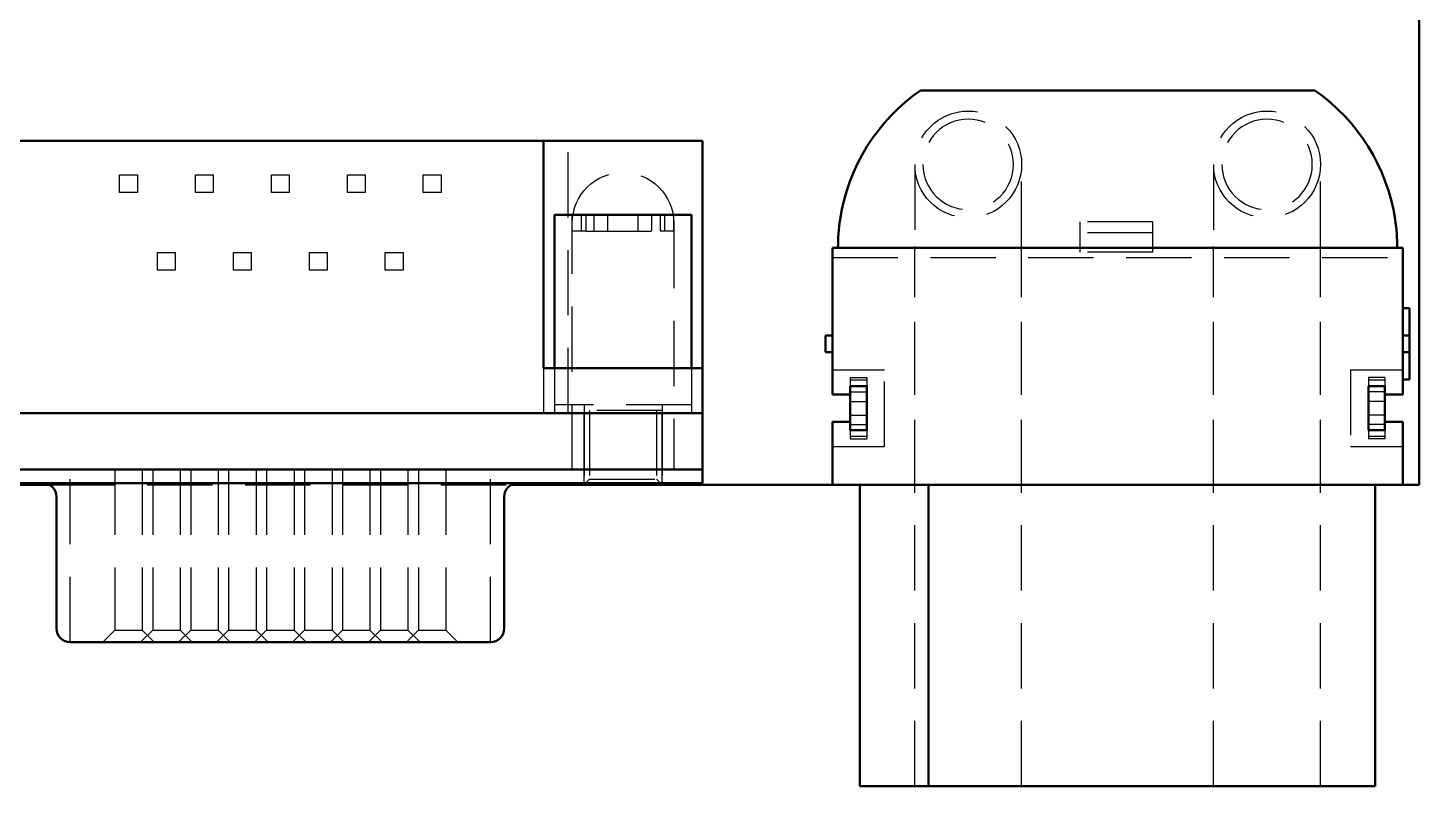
# Model space of a CAD drawing. Header units: millimetres. Extents: x 0 to 420, y 0 to 297.
# Drawn here: x 280.4 to 331.2, y 141.6 to 169.3 of the extents above; entities that cross this region are included whole.
import ezdxf

# ---------------------------------------------------------------- set-up
doc = ezdxf.new("R2010")
doc.units = ezdxf.units.MM
doc.header["$LTSCALE"] = 0.75
doc.linetypes.add('HIDDEN2', pattern=[4.7625, 3.175, -1.5875])
doc.layers.add('Hidden', color=7, linetype='HIDDEN2', lineweight=25)
doc.layers.add('Visible', color=7, linetype='Continuous', lineweight=50)

msp = doc.modelspace()

# ---------------------------------------------------------------- linework, layer by layer
at = {"layer": 'Hidden', "extrusion": (-1e-16, -1, 0)}
for p, q in [((300.146, 155.185), (300.146, 165.125)), ((312.786, 164.265), (312.786, 161.265)), ((312.786, 164.265), (312.786, 161.265)), ((316.686, 161.265), (316.686, 164.265)), ((316.686, 161.265), (316.686, 164.265)), ((323.686, 164.265), (323.686, 161.265)), ((323.686, 164.265), (323.686, 161.265)), ((327.586, 161.265), (327.586, 164.265)), ((327.586, 161.265), (327.586, 164.265)), ((283.781, 163.24), (283.781, 163.89)), ((283.781, 163.89), (284.431, 163.89)), ((284.431, 163.89), (284.431, 163.24)), ((286.551, 163.24), (286.551, 163.89)), ((286.551, 163.89), (287.201, 163.89)), ((287.201, 163.89), (287.201, 163.24)), ((289.321, 163.24), (289.321, 163.89)), ((289.321, 163.89), (289.971, 163.89)), ((289.971, 163.89), (289.971, 163.24)), ((292.091, 163.24), (292.091, 163.89)), ((292.091, 163.89), (292.741, 163.89)), ((292.741, 163.89), (292.741, 163.24)), ((294.861, 163.24), (294.861, 163.89)), ((294.861, 163.89), (295.511, 163.89)), ((295.511, 163.89), (295.511, 163.24)), ((284.431, 163.24), (283.781, 163.24)), ((287.201, 163.24), (286.551, 163.24)), ((289.971, 163.24), (289.321, 163.24)), ((292.741, 163.24), (292.091, 163.24)), ((295.511, 163.24), (294.861, 163.24)), ((300.296, 161.825), (300.296, 162.425)), ((300.621, 162.425), (300.621, 161.825)), ((300.621, 162.425), (300.621, 161.825)), ((300.796, 161.825), (300.796, 162.425)), ((301.096, 161.825), (301.096, 162.425)), ((301.596, 161.825), (301.596, 162.425)), ((302.696, 161.825), (302.696, 162.425)), ((303.196, 161.825), (303.196, 162.425)), ((303.496, 162.425), (303.496, 161.825)), ((303.671, 161.825), (303.671, 162.425)), ((303.671, 161.825), (303.671, 162.425)), ((303.996, 161.825), (303.996, 162.425)), ((300.296, 153.125), (300.296, 162.125)), ((303.996, 162.125), (303.996, 153.125)), ((318.816, 161.765), (318.816, 162.165)), ((321.466, 162.165), (318.816, 162.165)), ((321.466, 161.765), (321.466, 162.165)), ((300.796, 161.825), (300.296, 161.825)), ((300.796, 161.825), (300.621, 161.825)), ((300.796, 161.825), (300.621, 161.825)), ((300.796, 161.825), (303.496, 161.825)), ((303.996, 161.825), (303.496, 161.825)), ((303.671, 161.825), (303.496, 161.825)), ((303.671, 161.825), (303.496, 161.825)), ((318.816, 161.065), (318.816, 161.765)), ((321.466, 161.765), (318.816, 161.765)), ((321.466, 161.065), (321.466, 161.765)), ((285.166, 160.4), (285.166, 161.05)), ((285.166, 161.05), (285.816, 161.05)), ((285.816, 161.05), (285.816, 160.4)), ((287.936, 160.4), (287.936, 161.05)), ((287.936, 161.05), (288.586, 161.05)), ((288.586, 161.05), (288.586, 160.4)), ((290.706, 160.4), (290.706, 161.05)), ((290.706, 161.05), (291.356, 161.05)), ((291.356, 161.05), (291.356, 160.4)), ((293.476, 160.4), (293.476, 161.05)), ((293.476, 161.05), (294.126, 161.05)), ((294.126, 161.05), (294.126, 160.4)), ((312.786, 152.565), (312.786, 161.265)), ((312.786, 141.565), (312.786, 161.265)), ((316.686, 152.565), (316.686, 161.265)), ((316.686, 141.565), (316.686, 161.265)), ((321.466, 161.065), (318.816, 161.065)), ((323.686, 152.565), (323.686, 161.265)), ((323.686, 141.565), (323.686, 161.265)), ((327.586, 152.565), (327.586, 161.265)), ((327.586, 141.565), (327.586, 161.265)), ((285.816, 160.4), (285.166, 160.4)), ((288.586, 160.4), (287.936, 160.4)), ((291.356, 160.4), (290.706, 160.4)), ((294.126, 160.4), (293.476, 160.4)), ((309.786, 160.865), (330.586, 160.865)), ((299.246, 156.825), (299.246, 155.185)), ((299.646, 156.825), (299.646, 155.485)), ((304.646, 156.825), (304.646, 155.485)), ((309.786, 156.765), (311.686, 156.765)), ((310.436, 156.482), (310.436, 156.165)), ((310.436, 156.482), (311.036, 156.482)), ((310.436, 156.482), (311.036, 156.482)), ((310.436, 156.482), (310.436, 156.165)), ((310.436, 156.482), (311.036, 156.482)), ((310.436, 156.482), (310.436, 156.165)), ((311.036, 156.387), (310.436, 156.387)), ((311.036, 156.387), (310.436, 156.387)), ((311.036, 156.482), (311.036, 156.165)), ((311.036, 156.482), (311.036, 156.165)), ((311.036, 156.482), (311.036, 156.165)), ((311.686, 153.965), (311.686, 156.765)), ((328.686, 156.765), (328.686, 153.965)), ((328.686, 156.765), (330.586, 156.765)), ((329.336, 156.482), (329.336, 156.165)), ((329.936, 156.482), (329.336, 156.482)), ((329.336, 156.482), (329.336, 156.165)), ((329.936, 156.482), (329.336, 156.482)), ((329.336, 156.482), (329.336, 156.165)), ((329.936, 156.482), (329.336, 156.482)), ((329.936, 156.387), (329.336, 156.387)), ((329.936, 156.387), (329.336, 156.387)), ((329.936, 156.482), (329.936, 156.165)), ((329.936, 156.482), (329.936, 156.165)), ((329.936, 156.482), (329.936, 156.165)), ((310.436, 155.965), (311.036, 155.965)), ((329.936, 155.965), (329.336, 155.965)), ((299.646, 155.485), (299.646, 155.185)), ((304.646, 155.485), (299.646, 155.485)), ((300.724, 155.485), (300.724, 155.185)), ((303.568, 155.485), (303.568, 155.185)), ((304.646, 155.485), (304.646, 155.185)), ((310.436, 155.615), (311.036, 155.615)), ((329.936, 155.615), (329.336, 155.615)), ((303.568, 155.285), (300.724, 155.285)), ((300.724, 155.285), (300.724, 152.625)), ((300.724, 153.125), (300.724, 155.185)), ((300.924, 155.285), (300.924, 152.775)), ((303.368, 155.285), (303.368, 152.775)), ((303.568, 155.285), (303.568, 152.625)), ((303.568, 153.125), (303.568, 155.185)), ((310.436, 155.115), (311.036, 155.115)), ((329.936, 155.115), (329.336, 155.115)), ((310.436, 154.765), (311.036, 154.765)), ((310.436, 154.565), (310.436, 154.247)), ((310.436, 154.565), (310.436, 154.247)), ((310.436, 154.565), (310.436, 154.247)), ((310.436, 154.343), (311.036, 154.343)), ((310.436, 154.343), (311.036, 154.343)), ((311.036, 154.565), (311.036, 154.247)), ((311.036, 154.565), (311.036, 154.247)), ((311.036, 154.565), (311.036, 154.247)), ((329.936, 154.765), (329.336, 154.765)), ((329.336, 154.565), (329.336, 154.247)), ((329.336, 154.565), (329.336, 154.247)), ((329.336, 154.565), (329.336, 154.247)), ((329.336, 154.343), (329.936, 154.343)), ((329.336, 154.343), (329.936, 154.343)), ((329.936, 154.565), (329.936, 154.247)), ((329.936, 154.565), (329.936, 154.247)), ((329.936, 154.565), (329.936, 154.247)), ((309.786, 153.965), (311.686, 153.965)), ((310.436, 154.247), (311.036, 154.247)), ((310.436, 154.247), (311.036, 154.247)), ((310.436, 154.247), (311.036, 154.247)), ((328.686, 153.965), (330.586, 153.965)), ((329.936, 154.247), (329.336, 154.247)), ((329.936, 154.247), (329.336, 154.247)), ((329.936, 154.247), (329.336, 154.247)), ((281.981, 146.825), (281.981, 153.125)), ((281.981, 146.825), (281.981, 153.125)), ((283.606, 153.125), (283.606, 147.265)), ((284.606, 153.125), (284.606, 147.265)), ((284.991, 153.125), (284.991, 147.265)), ((285.991, 153.125), (285.991, 147.265)), ((286.376, 153.125), (286.376, 147.265)), ((287.376, 153.125), (287.376, 147.265)), ((287.761, 153.125), (287.761, 147.265)), ((288.761, 153.125), (288.761, 147.265)), ((289.146, 153.125), (289.146, 147.265)), ((290.146, 153.125), (290.146, 147.265)), ((290.531, 153.125), (290.531, 147.265)), ((291.531, 153.125), (291.531, 147.265)), ((291.916, 153.125), (291.916, 147.265)), ((292.916, 153.125), (292.916, 147.265)), ((293.301, 153.125), (293.301, 147.265)), ((294.301, 153.125), (294.301, 147.265)), ((294.686, 153.125), (294.686, 147.265)), ((295.686, 153.125), (295.686, 147.265)), ((297.311, 146.825), (297.311, 153.125)), ((297.311, 146.825), (297.311, 153.125)), ((300.724, 152.625), (300.724, 153.125)), ((300.924, 152.775), (300.774, 152.625)), ((300.924, 152.775), (303.368, 152.775)), ((303.368, 152.775), (303.518, 152.625)), ((303.568, 152.625), (303.568, 153.125)), ((281.218, 152.565), (298.073, 152.565)), ((281.218, 152.565), (298.073, 152.565)), ((283.606, 147.265), (283.166, 146.825)), ((283.606, 147.265), (284.606, 147.265)), ((284.991, 147.265), (284.551, 146.825)), ((284.606, 147.265), (285.046, 146.825)), ((284.991, 147.265), (285.991, 147.265)), ((286.376, 147.265), (285.936, 146.825)), ((285.991, 147.265), (286.431, 146.825)), ((286.376, 147.265), (287.376, 147.265)), ((287.761, 147.265), (287.321, 146.825)), ((287.376, 147.265), (287.816, 146.825)), ((287.761, 147.265), (288.761, 147.265)), ((289.146, 147.265), (288.706, 146.825)), ((288.761, 147.265), (289.201, 146.825)), ((289.146, 147.265), (290.146, 147.265)), ((290.531, 147.265), (290.091, 146.825)), ((290.146, 147.265), (290.586, 146.825)), ((290.531, 147.265), (291.531, 147.265)), ((291.916, 147.265), (291.476, 146.825)), ((291.531, 147.265), (291.971, 146.825)), ((291.916, 147.265), (292.916, 147.265)), ((293.301, 147.265), (292.861, 146.825)), ((292.916, 147.265), (293.356, 146.825)), ((293.301, 147.265), (294.301, 147.265)), ((294.686, 147.265), (294.246, 146.825)), ((294.301, 147.265), (294.741, 146.825)), ((294.686, 147.265), (295.686, 147.265)), ((295.686, 147.265), (296.126, 146.825))]:
    msp.add_line(p, q, dxfattribs=at)
at = {"layer": 'Hidden'}
for centre in [(314.736, 164.265), (314.736, 164.265), (325.636, 164.265), (325.636, 164.265)]:
    msp.add_circle(centre, 1.95, dxfattribs=at)
at = {"layer": 'Hidden', "extrusion": (0, 0, -1)}
for centre in [(-314.736, 164.265), (-325.636, 164.265)]:
    msp.add_circle(centre, 1.65, dxfattribs=at)
msp.add_arc((-302.146, 162.125), 1.85, 0, 180, dxfattribs=at)
at = {"layer": 'Visible', "extrusion": (-1e-16, -1, 0)}
for p, q in [((331.186, 152.565), (331.186, 192.128)), ((331.186, 152.565), (331.186, 192.128)), ((313.153, 166.965), (327.219, 166.965)), ((280.046, 165.125), (299.246, 165.125)), ((299.246, 156.825), (299.246, 165.125)), ((299.246, 165.125), (305.051, 165.125)), ((305.051, 165.125), (305.051, 156.825)), ((304.646, 162.425), (299.646, 162.425)), ((299.646, 162.425), (299.646, 156.825)), ((304.646, 162.425), (304.646, 156.825)), ((310.386, 161.215), (309.786, 161.215)), ((309.786, 155.865), (309.786, 161.215)), ((329.986, 161.215), (310.386, 161.215)), ((330.586, 161.215), (329.986, 161.215)), ((330.586, 161.215), (330.586, 155.865)), ((330.836, 159.015), (330.586, 159.015)), ((330.836, 159.015), (330.836, 158.015)), ((309.536, 157.415), (309.536, 158.015)), ((309.536, 158.015), (309.786, 158.015)), ((330.836, 158.015), (330.586, 158.015)), ((330.836, 158.015), (330.836, 157.415)), ((309.536, 157.415), (309.786, 157.415)), ((330.836, 157.415), (330.586, 157.415)), ((330.836, 157.415), (330.836, 156.415)), ((305.051, 156.825), (299.246, 156.825)), ((305.051, 155.185), (305.051, 156.825)), ((330.836, 156.415), (330.586, 156.415)), ((309.786, 155.865), (310.386, 155.865)), ((310.386, 155.865), (310.436, 155.865)), ((310.436, 156.165), (311.036, 156.165)), ((310.436, 155.865), (310.436, 156.165)), ((310.436, 155.865), (310.436, 154.865)), ((311.036, 156.165), (311.036, 154.565)), ((329.936, 156.165), (329.336, 156.165)), ((329.336, 156.165), (329.336, 154.565)), ((329.936, 155.865), (329.936, 156.165)), ((329.936, 155.865), (329.936, 154.865)), ((329.986, 155.865), (329.936, 155.865)), ((329.986, 155.865), (330.586, 155.865)), ((303.751, 155.185), (275.541, 155.185)), ((303.751, 155.185), (305.051, 155.185)), ((305.051, 153.125), (305.051, 155.185)), ((310.386, 154.865), (309.786, 154.865)), ((309.786, 152.565), (309.786, 154.865)), ((310.436, 154.865), (310.386, 154.865)), ((310.436, 154.565), (310.436, 154.865)), ((329.936, 154.565), (329.936, 154.865)), ((329.936, 154.865), (329.986, 154.865)), ((330.586, 154.865), (329.986, 154.865)), ((330.586, 154.865), (330.586, 152.565)), ((311.036, 154.565), (310.436, 154.565)), ((329.336, 154.565), (329.936, 154.565)), ((303.751, 153.125), (275.541, 153.125)), ((303.751, 153.125), (275.541, 153.125)), ((303.751, 153.125), (305.051, 153.125)), ((303.751, 153.125), (305.051, 153.125)), ((305.051, 152.625), (305.051, 153.125)), ((270.586, 152.565), (281.218, 152.565)), ((270.586, 152.565), (281.218, 152.565)), ((303.751, 152.625), (275.541, 152.625)), ((298.073, 152.565), (309.786, 152.565)), ((298.073, 152.565), (309.786, 152.565)), ((303.751, 152.625), (305.051, 152.625)), ((309.786, 152.565), (310.386, 152.565)), ((329.986, 152.565), (310.386, 152.565)), ((310.786, 141.565), (310.786, 152.565)), ((313.286, 141.565), (313.286, 152.565)), ((329.586, 141.565), (329.586, 152.565)), ((329.986, 152.565), (330.586, 152.565)), ((330.586, 152.565), (331.186, 152.565)), ((330.586, 152.565), (331.186, 152.565)), ((281.481, 147.325), (281.481, 152.125)), ((297.811, 147.325), (297.811, 152.125)), ((281.981, 146.825), (283.481, 146.825)), ((281.981, 146.825), (283.481, 146.825)), ((295.811, 146.825), (283.481, 146.825)), ((295.811, 146.825), (283.481, 146.825)), ((295.811, 146.825), (297.311, 146.825)), ((295.811, 146.825), (297.311, 146.825)), ((310.786, 141.565), (313.286, 141.565)), ((313.286, 141.565), (328.586, 141.565)), ((329.586, 141.565), (328.586, 141.565))]:
    msp.add_line(p, q, dxfattribs=at)
at = {"layer": 'Visible'}
for centre, start, end in [((316.985, 161.215), 124.7698, 171.374), ((323.386, 161.215), 8.6268, 55.2293)]:
    msp.add_arc(centre, 7, start, end, dxfattribs=at)
at = {"layer": 'Visible', "extrusion": (0, 0, -1)}
for centre, start, end in [((-280.981, 152.125), 90, 180), ((-298.311, 152.125), 0, 90), ((-281.981, 147.325), 270, 0), ((-297.311, 147.325), 180, 270)]:
    msp.add_arc(centre, 0.5, start, end, dxfattribs=at)
msp.add_ellipse((315.9, 161.332), major_axis=(0.691, 6.395), ratio=0.918421, start_param=4.595242, end_param=4.759135, dxfattribs=at)
at = {"layer": 'Visible'}
for points, knots in [([(312.994, 166.965), (312.994, 166.965), (312.999, 166.965), (313.029, 166.965), (313.041, 166.965), (313.068, 166.965), (313.082, 166.965), (313.106, 166.965), (313.115, 166.965), (313.134, 166.965), (313.143, 166.965), (313.153, 166.965)], [-0.03499294, -0.03499294, -0.03499294, -0.03499294, -0.01793572, -0.01793572, -0.01086657, -0.01086657, -0.00574086, -0.00574086, -0.00291629, -0.00291629, -0.00000209, -0.00000209, -0.00000209, -0.00000209]), ([(327.219, 166.965), (327.228, 166.965), (327.238, 166.965), (327.257, 166.965), (327.266, 166.965), (327.29, 166.965), (327.303, 166.965), (327.331, 166.965), (327.343, 166.965), (327.373, 166.965), (327.378, 166.965), (327.378, 166.965)], [-0.03496729, -0.03496729, -0.03496729, -0.03496729, -0.03206087, -0.03206087, -0.02924385, -0.02924385, -0.02412316, -0.02412316, -0.01706633, -0.01706633, -0.00000019, -0.00000019, -0.00000019, -0.00000019])]:
    msp.add_open_spline(points, degree=3, knots=knots, dxfattribs=at)
msp.add_open_spline([(330.307, 162.265), (330.359, 161.917), (330.386, 161.566), (330.386, 161.215)], degree=3, dxfattribs=at)

doc.saveas('drawing.dxf')
